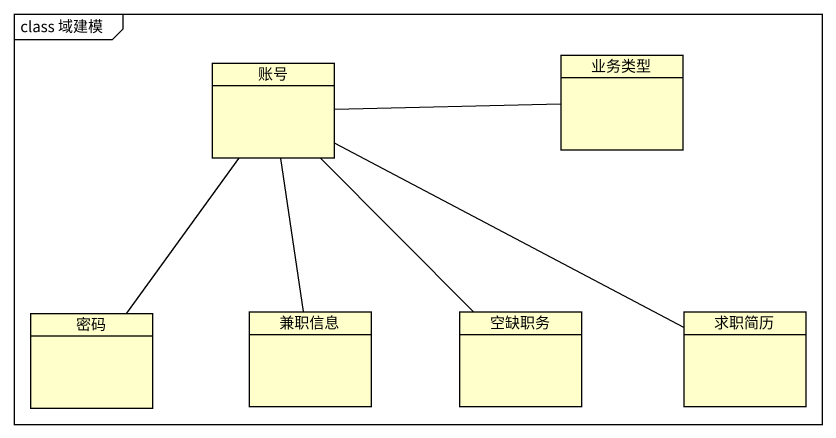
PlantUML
@startuml
mainframe class 域建模
hide circle
hide empty members
class 账号
class 业务类型
class 密码
class 兼职信息
class 空缺职务
class 求职简历
账号 -right- 业务类型
账号 -- 密码
账号 -- 兼职信息
账号 -- 空缺职务
账号 -right- 求职简历
@enduml
